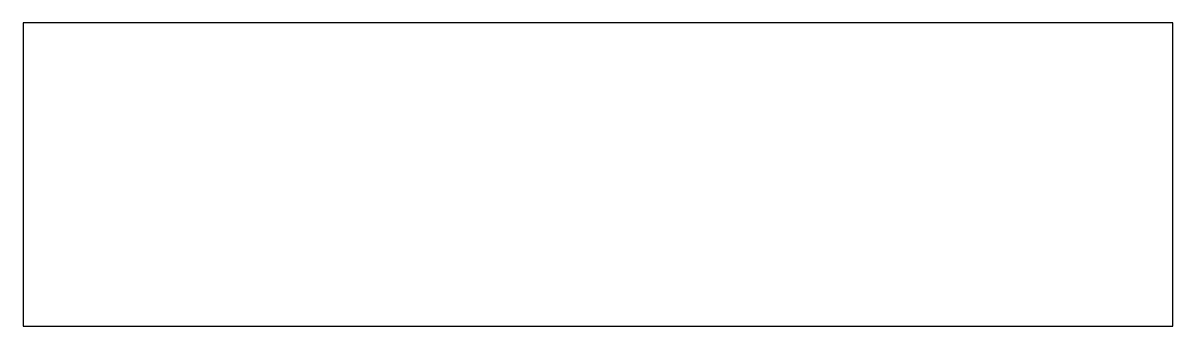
# Model space of a CAD drawing. Header units: millimetres. Extents: x -20 to 20, y 1.3 to 11.9.
import ezdxf

# ---------------------------------------------------------------- set-up
doc = ezdxf.new("R2010")
doc.units = ezdxf.units.MM
doc.layers.get('0').update_dxf_attribs({"linetype": 'CONTINUOUS'})

msp = doc.modelspace()

# ---------------------------------------------------------------- linework, layer by layer
msp.add_lwpolyline([(-20, 11.85), (-20, 1.3), (20, 1.3), (20, 11.85)], close=True)

doc.saveas('drawing.dxf')
